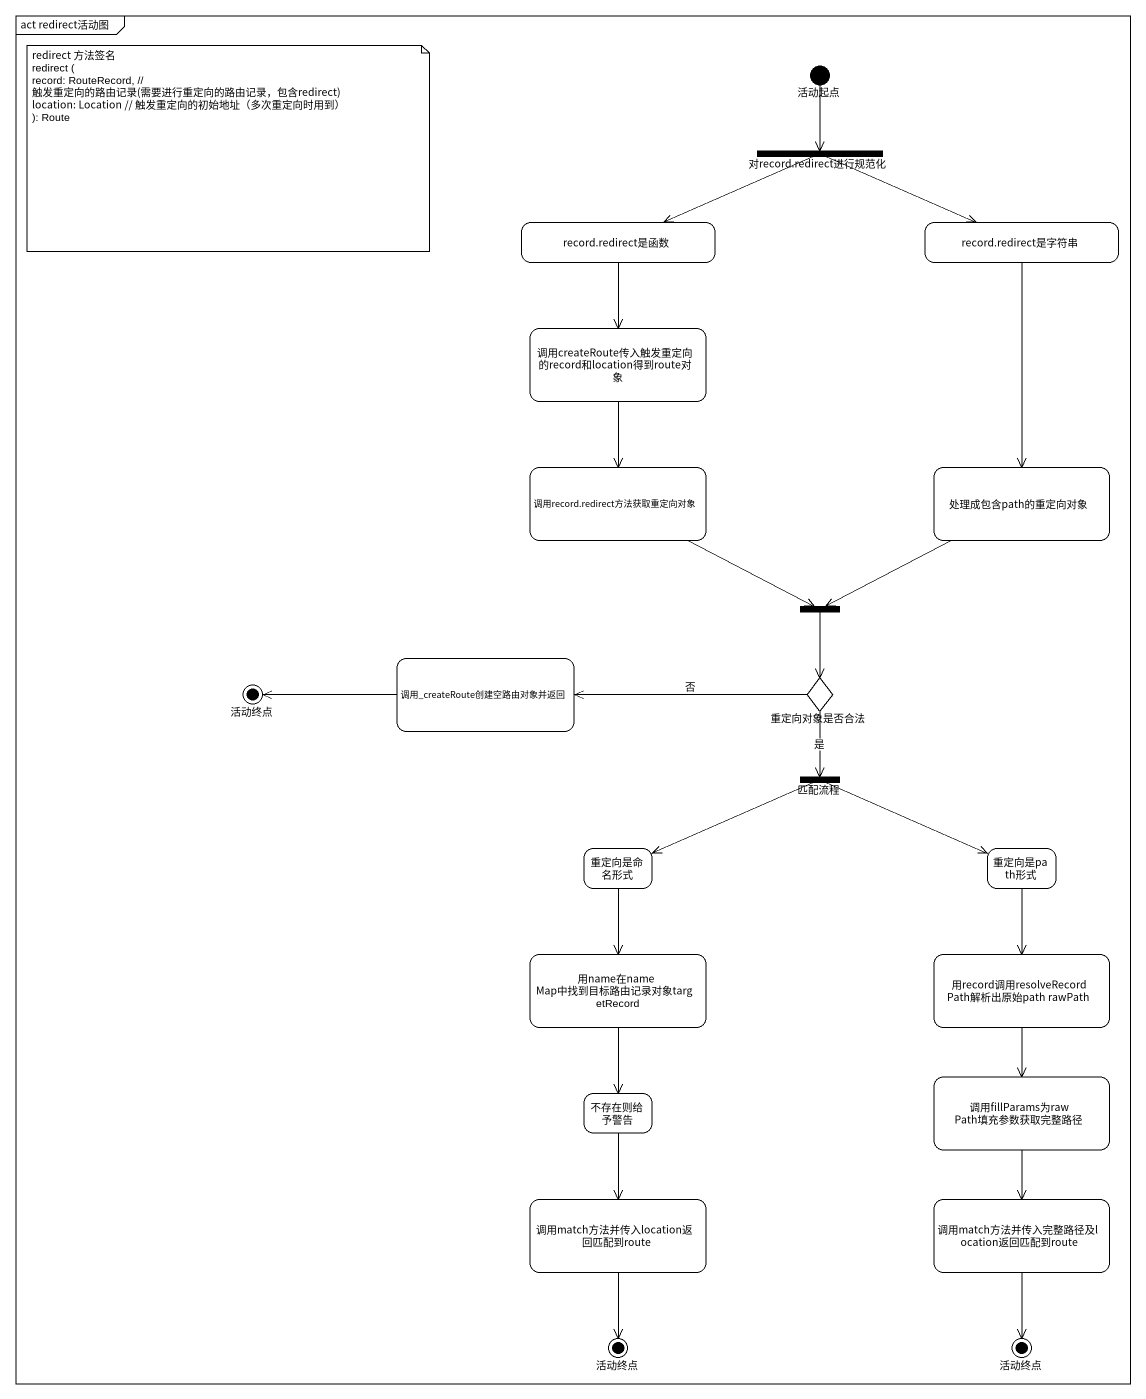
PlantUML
@startuml
mainframe act redirect活动图
hide empty description
state 活动起点 <<start>>
state "对record.redirect进行规范化" as 对record_redirect进行规范化 <<fork>>
state "record.redirect是函数" as record_redirect是函数
state "record.redirect是字符串" as record_redirect是字符串
state "调用createRoute传入触发重定向的record和location得到route对象" as 调用createRoute传入触发重定向的record和
state "调用record.redirect方法获取重定向对象" as 调用record_redirect方法获取重定向对象
state 处理成包含path的重定向对象
state fork1 <<join>>
state 调用_createRoute创建空路由对象并返回
state 活动终点 <<end>>
state 重定向对象是否合法 <<choice>>
state 匹配流程 <<fork>>
state 重定向是命名形式
state 重定向是path形式
state "用name在nameMap中找到目标路由记录对象targetRecord" as 用name在nameMap中找到目标路由记录对象targ
state "用record调用resolveRecordPath解析出原始path rawPath" as 用record调用resolveRecordPath解析
state 不存在则给予警告
state "调用fillParams为rawPath填充参数获取完整路径" as 调用fillParams为rawPath填充参数获取完整
state "调用match方法并传入location返回匹配到route" as 调用match方法并传入location返回匹配到rou
state "调用match方法并传入完整路径及location返回匹配到route" as 调用match方法并传入完整路径及location返回匹
state "活动终点" as 活动终点_2 <<end>>
state "活动终点" as 活动终点_3 <<end>>
活动起点 --> 对record_redirect进行规范化
对record_redirect进行规范化 -left-> record_redirect是函数
对record_redirect进行规范化 -right-> record_redirect是字符串
record_redirect是函数 --> 调用createRoute传入触发重定向的record和
record_redirect是字符串 --> 处理成包含path的重定向对象
调用createRoute传入触发重定向的record和 --> 调用record_redirect方法获取重定向对象
调用record_redirect方法获取重定向对象 -right-> fork1
处理成包含path的重定向对象 -left-> fork1
fork1 --> 重定向对象是否合法
调用_createRoute创建空路由对象并返回 -left-> 活动终点
重定向对象是否合法 -left-> 调用_createRoute创建空路由对象并返回 : 否
重定向对象是否合法 --> 匹配流程 : 是
匹配流程 -left-> 重定向是命名形式
匹配流程 -right-> 重定向是path形式
重定向是命名形式 --> 用name在nameMap中找到目标路由记录对象targ
重定向是path形式 --> 用record调用resolveRecordPath解析
用name在nameMap中找到目标路由记录对象targ --> 不存在则给予警告
用record调用resolveRecordPath解析 --> 调用fillParams为rawPath填充参数获取完整
不存在则给予警告 --> 调用match方法并传入location返回匹配到rou
调用fillParams为rawPath填充参数获取完整 --> 调用match方法并传入完整路径及location返回匹
调用match方法并传入location返回匹配到rou --> 活动终点_2
调用match方法并传入完整路径及location返回匹 --> 活动终点_3
note as N1
  redirect 方法签名
  redirect (
  record: RouteRecord, // 触发重定向的路由记录(需要进行重定向的路由记录，包含redirect)
  location: Location // 触发重定向的初始地址（多次重定向时用到）
  ): Route
end note
@enduml
